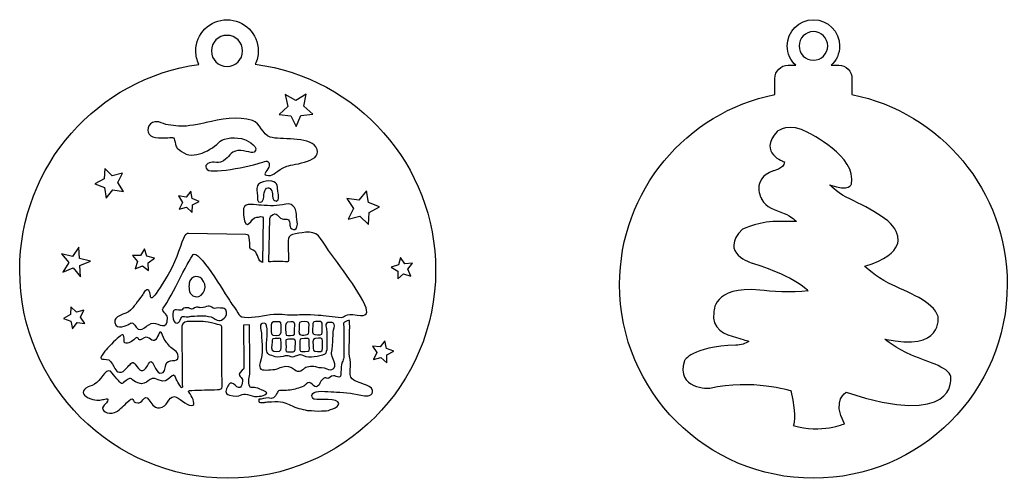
# Model space of a CAD drawing. Header units: centimetres. Extents: x -1 to 124, y -94 to 8.
# Drawn here: x 24.98 to 46.52, y -63.41 to -53.41 of the extents above; entities that cross this region are included whole.
import ezdxf

# ---------------------------------------------------------------- set-up
doc = ezdxf.new("R2010")
doc.units = ezdxf.units.CM
doc.header["$MEASUREMENT"] = 0
doc.layers.add('layer 1', color=7, linetype='Continuous')

msp = doc.modelspace()

# ---------------------------------------------------------------- linework, layer by layer
at = {"layer": 'layer 1', "color": 250}
for points, knots in [([(24.98473, -58.87204), (24.98473, -61.37671), (27.01516, -63.40713), (29.51982, -63.40713), (29.51982, -63.40713), (32.02448, -63.40713), (34.05491, -61.37671), (34.05491, -58.87204), (34.05491, -58.87204), (34.05491, -56.57112), (32.3413, -54.67064), (30.12072, -54.37665), (30.12072, -54.37665), (30.16203, -54.28886), (30.18515, -54.19084), (30.18515, -54.0874), (30.18515, -54.0874), (30.18515, -53.7117), (29.88059, -53.40713), (29.50489, -53.40713), (29.50489, -53.40713), (29.12919, -53.40713), (28.82462, -53.7117), (28.82462, -54.0874), (28.82462, -54.0874), (28.82462, -54.19239), (28.84843, -54.29178), (28.89089, -54.38057), (28.89089, -54.38057), (26.68396, -54.6868), (24.98473, -56.58082), (24.98473, -58.87204)], [0, 0, 0, 0, 0.11111111, 0.11111111, 0.11111111, 0.11111111, 0.22222222, 0.22222222, 0.22222222, 0.22222222, 0.33333333, 0.33333333, 0.33333333, 0.33333333, 0.44444444, 0.44444444, 0.44444444, 0.44444444, 0.55555556, 0.55555556, 0.55555556, 0.55555556, 0.66666667, 0.66666667, 0.66666667, 0.66666667, 0.77777778, 0.77777778, 0.77777778, 0.77777778, 1, 1, 1, 1]), ([(42.29387, -63.40713), (44.62831, -63.40713), (46.52074, -61.5147), (46.52074, -59.18026), (46.52074, -59.18026), (46.52074, -57.13383), (45.06641, -55.42719), (43.13493, -55.0372), (43.13493, -55.0372), (43.13493, -55.0372), (43.13493, -54.68733), (43.13493, -54.68733), (43.13493, -54.68733), (43.13493, -54.5293), (43.00565, -54.40001), (42.84762, -54.40001), (42.84762, -54.40001), (42.84762, -54.40001), (42.67988, -54.40001), (42.67988, -54.40001), (42.67988, -54.40001), (42.79388, -54.29553), (42.86536, -54.14543), (42.86536, -53.97862), (42.86536, -53.97862), (42.86536, -53.663), (42.6095, -53.40713), (42.29387, -53.40713), (42.29387, -53.40713), (41.97825, -53.40713), (41.72238, -53.663), (41.72238, -53.97862), (41.72238, -53.97862), (41.72238, -54.14543), (41.79386, -54.29553), (41.90786, -54.40001), (41.90786, -54.40001), (41.90786, -54.40001), (41.74012, -54.40001), (41.74012, -54.40001), (41.74012, -54.40001), (41.5821, -54.40001), (41.45281, -54.5293), (41.45281, -54.68733), (41.45281, -54.68733), (41.45281, -54.68733), (41.45281, -55.03719), (41.45281, -55.03719), (41.45281, -55.03719), (39.52133, -55.42718), (38.067, -57.13383), (38.067, -59.18026), (38.067, -59.18026), (38.067, -61.5147), (39.95943, -63.40713), (42.29387, -63.40713)], [0, 0, 0, 0, 0.06666667, 0.06666667, 0.06666667, 0.06666667, 0.13333333, 0.13333333, 0.13333333, 0.13333333, 0.2, 0.2, 0.2, 0.2, 0.26666667, 0.26666667, 0.26666667, 0.26666667, 0.33333333, 0.33333333, 0.33333333, 0.33333333, 0.4, 0.4, 0.4, 0.4, 0.46666667, 0.46666667, 0.46666667, 0.46666667, 0.53333333, 0.53333333, 0.53333333, 0.53333333, 0.6, 0.6, 0.6, 0.6, 0.66666667, 0.66666667, 0.66666667, 0.66666667, 0.73333333, 0.73333333, 0.73333333, 0.73333333, 0.8, 0.8, 0.8, 0.8, 0.86666667, 0.86666667, 0.86666667, 0.86666667, 1, 1, 1, 1]), ([(29.50489, -54.42753), (29.31703, -54.42753), (29.16476, -54.27525), (29.16476, -54.0874), (29.16476, -54.0874), (29.16476, -53.89954), (29.31703, -53.74727), (29.50489, -53.74727), (29.50489, -53.74727), (29.69274, -53.74727), (29.84502, -53.89954), (29.84502, -54.0874), (29.84502, -54.0874), (29.84502, -54.27525), (29.69274, -54.42753), (29.50489, -54.42753)], [0, 0, 0, 0, 0.2, 0.2, 0.2, 0.2, 0.4, 0.4, 0.4, 0.4, 0.6, 0.6, 0.6, 0.6, 1, 1, 1, 1]), ([(42.60657, -53.97862), (42.60657, -54.15132), (42.46658, -54.29132), (42.29387, -54.29132), (42.29387, -54.29132), (42.12117, -54.29132), (41.98116, -54.15132), (41.98116, -53.97862), (41.98116, -53.97862), (41.98116, -53.80592), (42.12117, -53.66591), (42.29387, -53.66591), (42.29387, -53.66591), (42.46658, -53.66591), (42.60657, -53.80592), (42.60657, -53.97862)], [0, 0, 0, 0, 0.2, 0.2, 0.2, 0.2, 0.4, 0.4, 0.4, 0.4, 0.6, 0.6, 0.6, 0.6, 1, 1, 1, 1]), ([(30.77281, -55.04087), (30.77281, -55.04087), (31.00318, -55.16554), (31.00318, -55.16554), (31.00318, -55.16554), (31.00318, -55.16554), (31.229, -55.03278), (31.229, -55.03278), (31.229, -55.03278), (31.229, -55.03278), (31.1816, -55.29042), (31.1816, -55.29042), (31.1816, -55.29042), (31.1816, -55.29042), (31.37766, -55.46412), (31.37766, -55.46412), (31.37766, -55.46412), (31.37766, -55.46412), (31.11799, -55.49868), (31.11799, -55.49868), (31.11799, -55.49868), (31.11799, -55.49868), (31.01335, -55.73881), (31.01335, -55.73881), (31.01335, -55.73881), (31.01335, -55.73881), (30.90026, -55.50255), (30.90026, -55.50255), (30.90026, -55.50255), (30.90026, -55.50255), (30.63952, -55.47722), (30.63952, -55.47722), (30.63952, -55.47722), (30.63952, -55.47722), (30.82928, -55.29664), (30.82928, -55.29664), (30.82928, -55.29664), (30.82928, -55.29664), (30.77281, -55.04087), (30.77281, -55.04087)], [0, 0, 0, 0, 0.09090909, 0.09090909, 0.09090909, 0.09090909, 0.18181818, 0.18181818, 0.18181818, 0.18181818, 0.27272727, 0.27272727, 0.27272727, 0.27272727, 0.36363636, 0.36363636, 0.36363636, 0.36363636, 0.45454545, 0.45454545, 0.45454545, 0.45454545, 0.54545455, 0.54545455, 0.54545455, 0.54545455, 0.63636364, 0.63636364, 0.63636364, 0.63636364, 0.72727273, 0.72727273, 0.72727273, 0.72727273, 0.81818182, 0.81818182, 0.81818182, 0.81818182, 1, 1, 1, 1]), ([(28.5092, -56.27973), (28.40045, -56.1961), (28.4019, -56.21448), (28.37142, -56.0776), (28.37142, -56.0776), (28.33893, -55.93166), (28.33742, -55.98083), (28.15254, -55.98526), (28.15254, -55.98526), (28.05844, -55.98751), (27.96113, -55.98522), (27.88668, -55.96209), (27.88668, -55.96209), (27.75794, -55.9221), (27.73183, -55.71253), (27.8806, -55.65067), (27.8806, -55.65067), (27.94859, -55.62239), (27.99988, -55.62412), (28.06571, -55.65289), (28.06571, -55.65289), (28.20229, -55.71257), (28.35099, -55.71842), (28.50783, -55.73154), (28.50783, -55.73154), (28.60523, -55.73969), (28.94611, -55.67486), (29.05157, -55.65005), (29.05157, -55.65005), (29.347, -55.58055), (29.74762, -55.50103), (30.06096, -55.60305), (30.06096, -55.60305), (30.23432, -55.6595), (30.26689, -55.90537), (30.44928, -55.96685), (30.44928, -55.96685), (30.6566, -56.03677), (31.28174, -55.93978), (31.43931, -56.17734), (31.43931, -56.17734), (31.6561, -56.50412), (30.94629, -56.55201), (30.81198, -56.60047), (30.81198, -56.60047), (30.57302, -56.68671), (30.5385, -56.81897), (30.4092, -56.80678), (30.4092, -56.80678), (30.26113, -56.7928), (30.36276, -56.73231), (30.41508, -56.62304), (30.41508, -56.62304), (30.44713, -56.54869), (30.41063, -56.46232), (30.32219, -56.5007), (30.32219, -56.5007), (30.16846, -56.56547), (29.19763, -56.78326), (29.07496, -56.67582), (29.07496, -56.67582), (28.97739, -56.59036), (29.10193, -56.51453), (29.18563, -56.51453), (29.18563, -56.51453), (29.2362, -56.51453), (29.30777, -56.53018), (29.362, -56.51045), (29.362, -56.51045), (29.56582, -56.43628), (29.51937, -56.33522), (29.68858, -56.2726), (29.68858, -56.2726), (29.82672, -56.22148), (30.04684, -56.33138), (30.09496, -56.2966), (30.09496, -56.2966), (30.23105, -56.19824), (29.97585, -56.05166), (29.88522, -56.01743), (29.88522, -56.01743), (29.72169, -55.95567), (29.43007, -55.98201), (29.35702, -56.05675), (29.35702, -56.05675), (29.17506, -56.24295), (28.77734, -56.48589), (28.5092, -56.27973)], [0, 0, 0, 0, 0.04347826, 0.04347826, 0.04347826, 0.04347826, 0.08695652, 0.08695652, 0.08695652, 0.08695652, 0.13043478, 0.13043478, 0.13043478, 0.13043478, 0.17391304, 0.17391304, 0.17391304, 0.17391304, 0.2173913, 0.2173913, 0.2173913, 0.2173913, 0.26086957, 0.26086957, 0.26086957, 0.26086957, 0.30434783, 0.30434783, 0.30434783, 0.30434783, 0.34782609, 0.34782609, 0.34782609, 0.34782609, 0.39130435, 0.39130435, 0.39130435, 0.39130435, 0.43478261, 0.43478261, 0.43478261, 0.43478261, 0.47826087, 0.47826087, 0.47826087, 0.47826087, 0.52173913, 0.52173913, 0.52173913, 0.52173913, 0.56521739, 0.56521739, 0.56521739, 0.56521739, 0.60869565, 0.60869565, 0.60869565, 0.60869565, 0.65217391, 0.65217391, 0.65217391, 0.65217391, 0.69565217, 0.69565217, 0.69565217, 0.69565217, 0.73913043, 0.73913043, 0.73913043, 0.73913043, 0.7826087, 0.7826087, 0.7826087, 0.7826087, 0.82608696, 0.82608696, 0.82608696, 0.82608696, 0.86956522, 0.86956522, 0.86956522, 0.86956522, 0.91304348, 0.91304348, 0.91304348, 0.91304348, 1, 1, 1, 1]), ([(42.96934, -62.21839), (42.96934, -62.21839), (42.47231, -62.43698), (41.8529, -62.25913), (41.8529, -62.25913), (41.8529, -62.25913), (41.94238, -62.09456), (41.79925, -61.49574), (41.79925, -61.49574), (41.79925, -61.49574), (40.94965, -61.22696), (40.03121, -61.44374), (40.03121, -61.44374), (40.03121, -61.44374), (39.28599, -61.47509), (39.47921, -60.84591), (39.47921, -60.84591), (39.47921, -60.84591), (39.63051, -60.53708), (40.59793, -60.50511), (40.59793, -60.50511), (40.7247, -60.50092), (40.80317, -60.4688), (40.88559, -60.42169), (40.88559, -60.42169), (40.88559, -60.42169), (40.74677, -60.37221), (40.61709, -60.33826), (40.61709, -60.33826), (40.37035, -60.27367), (40.05977, -60.15719), (40.12098, -59.78635), (40.12098, -59.78635), (40.12098, -59.78635), (40.09891, -59.20196), (41.12399, -59.30564), (41.12399, -59.30564), (41.35087, -59.32858), (41.825, -59.36822), (42.17559, -59.32233), (42.17559, -59.32233), (42.17559, -59.32233), (41.96379, -59.03115), (40.96632, -58.71617), (40.96632, -58.71617), (40.96632, -58.71617), (40.21019, -58.5012), (40.74937, -57.97564), (40.74937, -57.97564), (40.74668, -57.9745), (41.17068, -57.78389), (41.55042, -57.80806), (41.55042, -57.80806), (41.65669, -57.81482), (41.78506, -57.80572), (41.92662, -57.81005), (41.92662, -57.81005), (41.92662, -57.81005), (41.81776, -57.69682), (41.65812, -57.63202), (41.65812, -57.63202), (41.45641, -57.55014), (41.25405, -57.50083), (41.16761, -57.32748), (41.16761, -57.32748), (41.16761, -57.32748), (40.91268, -56.87508), (41.41872, -56.70464), (41.41872, -56.70464), (41.41872, -56.70464), (41.64758, -56.66315), (41.66059, -56.50802), (41.66059, -56.50802), (41.66059, -56.50802), (41.06908, -56.32323), (41.50636, -55.84083), (41.50636, -55.84083), (41.50636, -55.84083), (41.76334, -55.63454), (42.18453, -55.8736), (42.18453, -55.8736), (42.18453, -55.8736), (43.25574, -56.38963), (43.12117, -56.99234), (43.12117, -56.99234), (43.12117, -56.99234), (43.0945, -57.17094), (42.64392, -57.00444), (42.64392, -57.00444), (42.64392, -57.00444), (42.78875, -57.16224), (43.00792, -57.2742), (43.00792, -57.2742), (43.42199, -57.48574), (44.05111, -57.75972), (44.11648, -58.08463), (44.11648, -58.08463), (44.11648, -58.08463), (44.34562, -58.50491), (43.41314, -58.78446), (43.41314, -58.78446), (43.41314, -58.78446), (43.6634, -59.01979), (43.92824, -59.14921), (43.92824, -59.14921), (44.35884, -59.35963), (44.90118, -59.54482), (45.01404, -59.88018), (45.01404, -59.88018), (45.01404, -59.88018), (45.12945, -60.6579), (43.84867, -60.37193), (43.84867, -60.37193), (43.84867, -60.37193), (44.09339, -60.5785), (44.43381, -60.72176), (44.43381, -60.72176), (44.821, -60.88471), (45.30907, -60.99944), (45.29176, -61.23409), (45.29176, -61.23409), (45.29176, -61.23409), (45.40368, -62.32687), (43.01124, -61.52903), (43.01124, -61.52903), (43.01124, -61.52903), (42.69077, -61.69481), (42.96934, -62.21839)], [0, 0, 0, 0, 0.03030303, 0.03030303, 0.03030303, 0.03030303, 0.06060606, 0.06060606, 0.06060606, 0.06060606, 0.09090909, 0.09090909, 0.09090909, 0.09090909, 0.12121212, 0.12121212, 0.12121212, 0.12121212, 0.15151515, 0.15151515, 0.15151515, 0.15151515, 0.18181818, 0.18181818, 0.18181818, 0.18181818, 0.21212121, 0.21212121, 0.21212121, 0.21212121, 0.24242424, 0.24242424, 0.24242424, 0.24242424, 0.27272727, 0.27272727, 0.27272727, 0.27272727, 0.3030303, 0.3030303, 0.3030303, 0.3030303, 0.33333333, 0.33333333, 0.33333333, 0.33333333, 0.36363636, 0.36363636, 0.36363636, 0.36363636, 0.39393939, 0.39393939, 0.39393939, 0.39393939, 0.42424242, 0.42424242, 0.42424242, 0.42424242, 0.45454545, 0.45454545, 0.45454545, 0.45454545, 0.48484848, 0.48484848, 0.48484848, 0.48484848, 0.51515152, 0.51515152, 0.51515152, 0.51515152, 0.54545455, 0.54545455, 0.54545455, 0.54545455, 0.57575758, 0.57575758, 0.57575758, 0.57575758, 0.60606061, 0.60606061, 0.60606061, 0.60606061, 0.63636364, 0.63636364, 0.63636364, 0.63636364, 0.66666667, 0.66666667, 0.66666667, 0.66666667, 0.6969697, 0.6969697, 0.6969697, 0.6969697, 0.72727273, 0.72727273, 0.72727273, 0.72727273, 0.75757576, 0.75757576, 0.75757576, 0.75757576, 0.78787879, 0.78787879, 0.78787879, 0.78787879, 0.81818182, 0.81818182, 0.81818182, 0.81818182, 0.84848485, 0.84848485, 0.84848485, 0.84848485, 0.87878788, 0.87878788, 0.87878788, 0.87878788, 0.90909091, 0.90909091, 0.90909091, 0.90909091, 0.93939394, 0.93939394, 0.93939394, 0.93939394, 1, 1, 1, 1]), ([(26.83731, -56.64867), (26.83731, -56.64867), (27.00134, -56.80984), (27.00134, -56.80984), (27.00134, -56.80984), (27.00134, -56.80984), (27.22411, -56.75273), (27.22411, -56.75273), (27.22411, -56.75273), (27.22411, -56.75273), (27.12151, -56.95855), (27.12151, -56.95855), (27.12151, -56.95855), (27.12151, -56.95855), (27.24467, -57.15275), (27.24467, -57.15275), (27.24467, -57.15275), (27.24467, -57.15275), (27.01723, -57.11878), (27.01723, -57.11878), (27.01723, -57.11878), (27.01723, -57.11878), (26.87058, -57.29592), (26.87058, -57.29592), (26.87058, -57.29592), (26.87058, -57.29592), (26.83261, -57.06912), (26.83261, -57.06912), (26.83261, -57.06912), (26.83261, -57.06912), (26.61882, -56.98439), (26.61882, -56.98439), (26.61882, -56.98439), (26.61882, -56.98439), (26.82279, -56.87818), (26.82279, -56.87818), (26.82279, -56.87818), (26.82279, -56.87818), (26.83731, -56.64867), (26.83731, -56.64867)], [0, 0, 0, 0, 0.09090909, 0.09090909, 0.09090909, 0.09090909, 0.18181818, 0.18181818, 0.18181818, 0.18181818, 0.27272727, 0.27272727, 0.27272727, 0.27272727, 0.36363636, 0.36363636, 0.36363636, 0.36363636, 0.45454545, 0.45454545, 0.45454545, 0.45454545, 0.54545455, 0.54545455, 0.54545455, 0.54545455, 0.63636364, 0.63636364, 0.63636364, 0.63636364, 0.72727273, 0.72727273, 0.72727273, 0.72727273, 0.81818182, 0.81818182, 0.81818182, 0.81818182, 1, 1, 1, 1]), ([(30.16921, -57.23047), (30.16489, -57.14804), (30.1209, -57.07903), (30.19515, -56.99613), (30.19515, -56.99613), (30.23842, -56.94782), (30.34472, -56.91953), (30.41506, -56.91953), (30.41506, -56.91953), (30.61382, -56.91953), (30.5972, -57.03284), (30.61126, -57.12852), (30.61126, -57.12852), (30.61833, -57.17666), (30.66291, -57.36068), (30.57417, -57.36068), (30.57417, -57.36068), (30.48947, -57.36068), (30.49515, -57.2519), (30.49509, -57.20111), (30.49509, -57.20111), (30.49498, -57.11231), (30.40657, -57.01543), (30.34226, -57.10708), (30.34226, -57.10708), (30.2885, -57.18369), (30.32869, -57.367), (30.24299, -57.38656), (30.24299, -57.38656), (30.14933, -57.40792), (30.1723, -57.28841), (30.16921, -57.23047)], [0, 0, 0, 0, 0.11111111, 0.11111111, 0.11111111, 0.11111111, 0.22222222, 0.22222222, 0.22222222, 0.22222222, 0.33333333, 0.33333333, 0.33333333, 0.33333333, 0.44444444, 0.44444444, 0.44444444, 0.44444444, 0.55555556, 0.55555556, 0.55555556, 0.55555556, 0.66666667, 0.66666667, 0.66666667, 0.66666667, 0.77777778, 0.77777778, 0.77777778, 0.77777778, 1, 1, 1, 1]), ([(28.71829, -57.14487), (28.71829, -57.14487), (28.74612, -57.30914), (28.74612, -57.30914), (28.74612, -57.30914), (28.74612, -57.30914), (28.90114, -57.37024), (28.90114, -57.37024), (28.90114, -57.37024), (28.90114, -57.37024), (28.75349, -57.44747), (28.75349, -57.44747), (28.75349, -57.44747), (28.75349, -57.44747), (28.74331, -57.61377), (28.74331, -57.61377), (28.74331, -57.61377), (28.74331, -57.61377), (28.62423, -57.49723), (28.62423, -57.49723), (28.62423, -57.49723), (28.62423, -57.49723), (28.46291, -57.53892), (28.46291, -57.53892), (28.46291, -57.53892), (28.46291, -57.53892), (28.53695, -57.38967), (28.53695, -57.38967), (28.53695, -57.38967), (28.53695, -57.38967), (28.44745, -57.24912), (28.44745, -57.24912), (28.44745, -57.24912), (28.44745, -57.24912), (28.61229, -57.27341), (28.61229, -57.27341), (28.61229, -57.27341), (28.61229, -57.27341), (28.71829, -57.14487), (28.71829, -57.14487)], [0, 0, 0, 0, 0.09090909, 0.09090909, 0.09090909, 0.09090909, 0.18181818, 0.18181818, 0.18181818, 0.18181818, 0.27272727, 0.27272727, 0.27272727, 0.27272727, 0.36363636, 0.36363636, 0.36363636, 0.36363636, 0.45454545, 0.45454545, 0.45454545, 0.45454545, 0.54545455, 0.54545455, 0.54545455, 0.54545455, 0.63636364, 0.63636364, 0.63636364, 0.63636364, 0.72727273, 0.72727273, 0.72727273, 0.72727273, 0.81818182, 0.81818182, 0.81818182, 0.81818182, 1, 1, 1, 1]), ([(32.544, -57.13625), (32.544, -57.13625), (32.5896, -57.39419), (32.5896, -57.39419), (32.5896, -57.39419), (32.5896, -57.39419), (32.83398, -57.4885), (32.83398, -57.4885), (32.83398, -57.4885), (32.83398, -57.4885), (32.60273, -57.61157), (32.60273, -57.61157), (32.60273, -57.61157), (32.60273, -57.61157), (32.58859, -57.87313), (32.58859, -57.87313), (32.58859, -57.87313), (32.58859, -57.87313), (32.40007, -57.69124), (32.40007, -57.69124), (32.40007, -57.69124), (32.40007, -57.69124), (32.14694, -57.7586), (32.14694, -57.7586), (32.14694, -57.7586), (32.14694, -57.7586), (32.26166, -57.52313), (32.26166, -57.52313), (32.26166, -57.52313), (32.26166, -57.52313), (32.11938, -57.30316), (32.11938, -57.30316), (32.11938, -57.30316), (32.11938, -57.30316), (32.3788, -57.3395), (32.3788, -57.3395), (32.3788, -57.3395), (32.3788, -57.3395), (32.544, -57.13625), (32.544, -57.13625)], [0, 0, 0, 0, 0.09090909, 0.09090909, 0.09090909, 0.09090909, 0.18181818, 0.18181818, 0.18181818, 0.18181818, 0.27272727, 0.27272727, 0.27272727, 0.27272727, 0.36363636, 0.36363636, 0.36363636, 0.36363636, 0.45454545, 0.45454545, 0.45454545, 0.45454545, 0.54545455, 0.54545455, 0.54545455, 0.54545455, 0.63636364, 0.63636364, 0.63636364, 0.63636364, 0.72727273, 0.72727273, 0.72727273, 0.72727273, 0.81818182, 0.81818182, 0.81818182, 0.81818182, 1, 1, 1, 1]), ([(29.86696, -57.52131), (29.88827, -57.38475), (30.14031, -57.44913), (30.24896, -57.45446), (30.24896, -57.45446), (30.4378, -57.46374), (30.59299, -57.47422), (30.78894, -57.43081), (30.78894, -57.43081), (30.97071, -57.39059), (31.02454, -57.56873), (31.02243, -57.70794), (31.02243, -57.70794), (31.0213, -57.78299), (31.05904, -57.84335), (31.02886, -57.92385), (31.02886, -57.92385), (31.00937, -57.97583), (30.96794, -58.00499), (30.91606, -57.96623), (30.91606, -57.96623), (30.83794, -57.90766), (30.90284, -57.82618), (30.84809, -57.77379), (30.84809, -57.77379), (30.79602, -57.72395), (30.74486, -57.81064), (30.63383, -57.69878), (30.63383, -57.69878), (30.60948, -57.67425), (30.59076, -57.64273), (30.54524, -57.64273), (30.54524, -57.64273), (30.50811, -57.64273), (30.43971, -57.69979), (30.43874, -57.73874), (30.43874, -57.73874), (30.43874, -57.73874), (30.41506, -58.68414), (30.41506, -58.68414), (30.41506, -58.68414), (30.44545, -58.69122), (30.62476, -58.66073), (30.77776, -58.68632), (30.77776, -58.68632), (30.86811, -58.70143), (30.84175, -58.67367), (30.84175, -58.43825), (30.84175, -58.43825), (30.84175, -58.18862), (30.80067, -58.11221), (30.99557, -58.0786), (30.99557, -58.0786), (31.18817, -58.0388), (31.43435, -57.99219), (31.54587, -58.17528), (31.54587, -58.17528), (31.82414, -58.6322), (32.27559, -59.1308), (32.51101, -59.62563), (32.51101, -59.62563), (32.5963, -59.80487), (32.55284, -59.88787), (32.34512, -59.84938), (32.34512, -59.84938), (32.06206, -59.79692), (32.08123, -59.89912), (31.99164, -59.89912), (31.99164, -59.89912), (31.99164, -59.89912), (31.59849, -59.85835), (31.59849, -59.85835), (31.59849, -59.85835), (31.53084, -59.84115), (31.1282, -59.83013), (31.03858, -59.84238), (31.03858, -59.84238), (30.92519, -59.8579), (30.73332, -59.82725), (30.59569, -59.82662), (30.59569, -59.82662), (30.42035, -59.82586), (30.14478, -59.89912), (29.96669, -59.89912), (29.96669, -59.89912), (29.70973, -59.89912), (29.79551, -59.83114), (29.61339, -59.60876), (29.61339, -59.60876), (29.5104, -59.483), (28.96919, -58.50986), (28.78787, -58.5178), (28.78787, -58.5178), (28.71134, -58.52115), (28.29899, -59.46262), (28.10948, -59.69864), (28.10948, -59.69864), (28.05626, -59.76492), (28.2093, -59.8333), (28.2093, -59.89912), (28.2093, -59.89912), (28.2093, -60.20909), (28.01492, -60.02206), (27.89833, -60.02206), (27.89833, -60.02206), (27.76296, -60.02206), (27.6364, -60.27438), (27.52178, -60.10932), (27.52178, -60.10932), (27.43279, -59.98116), (27.42261, -60.02069), (27.36548, -60.04608), (27.36548, -60.04608), (27.31616, -60.068), (27.10444, -60.18868), (27.05674, -60.01308), (27.05674, -60.01308), (27.01559, -59.8616), (27.29436, -59.84219), (27.40114, -59.74183), (27.40114, -59.74183), (27.45015, -59.69577), (27.56806, -59.53532), (27.6516, -59.41997), (27.6516, -59.41997), (27.68817, -59.36946), (27.7738, -59.20365), (27.81956, -59.35566), (27.81956, -59.35566), (27.84664, -59.44568), (27.81937, -59.53995), (27.92818, -59.41661), (27.92818, -59.41661), (27.99569, -59.34013), (28.19338, -59.01235), (28.25071, -58.91357), (28.25071, -58.91357), (28.42157, -58.62011), (28.49978, -58.26061), (28.58755, -58.11499), (28.58755, -58.11499), (28.60301, -58.08935), (28.63238, -58.06883), (28.66492, -58.06942), (28.66492, -58.06942), (28.66492, -58.06942), (29.91288, -58.09256), (29.91288, -58.09256), (29.91288, -58.09256), (29.981, -58.09381), (29.98862, -58.08772), (29.99897, -58.27061), (29.99897, -58.27061), (30.01081, -58.47981), (29.99873, -58.36683), (30.11075, -58.45328), (30.11075, -58.45328), (30.16961, -58.4987), (30.18953, -58.69126), (30.27766, -58.6986), (30.27766, -58.6986), (30.27766, -58.6986), (30.29212, -57.72952), (30.29212, -57.72952), (30.29212, -57.72952), (30.29298, -57.67175), (30.19002, -57.71533), (30.15468, -57.71502), (30.15468, -57.71502), (30.02465, -57.71384), (29.92465, -58.0948), (29.86311, -57.66656), (29.86311, -57.66656), (29.85954, -57.64174), (29.86103, -57.55927), (29.86696, -57.52131)], [0, 0, 0, 0, 0.02222222, 0.02222222, 0.02222222, 0.02222222, 0.04444444, 0.04444444, 0.04444444, 0.04444444, 0.06666667, 0.06666667, 0.06666667, 0.06666667, 0.08888889, 0.08888889, 0.08888889, 0.08888889, 0.11111111, 0.11111111, 0.11111111, 0.11111111, 0.13333333, 0.13333333, 0.13333333, 0.13333333, 0.15555556, 0.15555556, 0.15555556, 0.15555556, 0.17777778, 0.17777778, 0.17777778, 0.17777778, 0.2, 0.2, 0.2, 0.2, 0.22222222, 0.22222222, 0.22222222, 0.22222222, 0.24444444, 0.24444444, 0.24444444, 0.24444444, 0.26666667, 0.26666667, 0.26666667, 0.26666667, 0.28888889, 0.28888889, 0.28888889, 0.28888889, 0.31111111, 0.31111111, 0.31111111, 0.31111111, 0.33333333, 0.33333333, 0.33333333, 0.33333333, 0.35555556, 0.35555556, 0.35555556, 0.35555556, 0.37777778, 0.37777778, 0.37777778, 0.37777778, 0.4, 0.4, 0.4, 0.4, 0.42222222, 0.42222222, 0.42222222, 0.42222222, 0.44444444, 0.44444444, 0.44444444, 0.44444444, 0.46666667, 0.46666667, 0.46666667, 0.46666667, 0.48888889, 0.48888889, 0.48888889, 0.48888889, 0.51111111, 0.51111111, 0.51111111, 0.51111111, 0.53333333, 0.53333333, 0.53333333, 0.53333333, 0.55555556, 0.55555556, 0.55555556, 0.55555556, 0.57777778, 0.57777778, 0.57777778, 0.57777778, 0.6, 0.6, 0.6, 0.6, 0.62222222, 0.62222222, 0.62222222, 0.62222222, 0.64444444, 0.64444444, 0.64444444, 0.64444444, 0.66666667, 0.66666667, 0.66666667, 0.66666667, 0.68888889, 0.68888889, 0.68888889, 0.68888889, 0.71111111, 0.71111111, 0.71111111, 0.71111111, 0.73333333, 0.73333333, 0.73333333, 0.73333333, 0.75555556, 0.75555556, 0.75555556, 0.75555556, 0.77777778, 0.77777778, 0.77777778, 0.77777778, 0.8, 0.8, 0.8, 0.8, 0.82222222, 0.82222222, 0.82222222, 0.82222222, 0.84444444, 0.84444444, 0.84444444, 0.84444444, 0.86666667, 0.86666667, 0.86666667, 0.86666667, 0.88888889, 0.88888889, 0.88888889, 0.88888889, 0.91111111, 0.91111111, 0.91111111, 0.91111111, 0.93333333, 0.93333333, 0.93333333, 0.93333333, 0.95555556, 0.95555556, 0.95555556, 0.95555556, 1, 1, 1, 1]), ([(26.27135, -58.36397), (26.27135, -58.36397), (26.28526, -58.61148), (26.28526, -58.61148), (26.28526, -58.61148), (26.28526, -58.61148), (26.52519, -58.67381), (26.52519, -58.67381), (26.52519, -58.67381), (26.52519, -58.67381), (26.29409, -58.76352), (26.29409, -58.76352), (26.29409, -58.76352), (26.29409, -58.76352), (26.30895, -59.01097), (26.30895, -59.01097), (26.30895, -59.01097), (26.30895, -59.01097), (26.15222, -58.81891), (26.15222, -58.81891), (26.15222, -58.81891), (26.15222, -58.81891), (25.92147, -58.90951), (25.92147, -58.90951), (25.92147, -58.90951), (25.92147, -58.90951), (26.0557, -58.7011), (26.0557, -58.7011), (26.0557, -58.7011), (26.0557, -58.7011), (25.89822, -58.50964), (25.89822, -58.50964), (25.89822, -58.50964), (25.89822, -58.50964), (26.13792, -58.57289), (26.13792, -58.57289), (26.13792, -58.57289), (26.13792, -58.57289), (26.27135, -58.36397), (26.27135, -58.36397)], [0, 0, 0, 0, 0.09090909, 0.09090909, 0.09090909, 0.09090909, 0.18181818, 0.18181818, 0.18181818, 0.18181818, 0.27272727, 0.27272727, 0.27272727, 0.27272727, 0.36363636, 0.36363636, 0.36363636, 0.36363636, 0.45454545, 0.45454545, 0.45454545, 0.45454545, 0.54545455, 0.54545455, 0.54545455, 0.54545455, 0.63636364, 0.63636364, 0.63636364, 0.63636364, 0.72727273, 0.72727273, 0.72727273, 0.72727273, 0.81818182, 0.81818182, 0.81818182, 0.81818182, 1, 1, 1, 1]), ([(27.7035, -58.40513), (27.7035, -58.40513), (27.75516, -58.56689), (27.75516, -58.56689), (27.75516, -58.56689), (27.75516, -58.56689), (27.92035, -58.60628), (27.92035, -58.60628), (27.92035, -58.60628), (27.92035, -58.60628), (27.78246, -58.70541), (27.78246, -58.70541), (27.78246, -58.70541), (27.78246, -58.70541), (27.79606, -58.87467), (27.79606, -58.87467), (27.79606, -58.87467), (27.79606, -58.87467), (27.65918, -58.77417), (27.65918, -58.77417), (27.65918, -58.77417), (27.65918, -58.77417), (27.5024, -58.8394), (27.5024, -58.8394), (27.5024, -58.8394), (27.5024, -58.8394), (27.55568, -58.67817), (27.55568, -58.67817), (27.55568, -58.67817), (27.55568, -58.67817), (27.44519, -58.54921), (27.44519, -58.54921), (27.44519, -58.54921), (27.44519, -58.54921), (27.615, -58.55006), (27.615, -58.55006), (27.615, -58.55006), (27.615, -58.55006), (27.7035, -58.40513), (27.7035, -58.40513)], [0, 0, 0, 0, 0.09090909, 0.09090909, 0.09090909, 0.09090909, 0.18181818, 0.18181818, 0.18181818, 0.18181818, 0.27272727, 0.27272727, 0.27272727, 0.27272727, 0.36363636, 0.36363636, 0.36363636, 0.36363636, 0.45454545, 0.45454545, 0.45454545, 0.45454545, 0.54545455, 0.54545455, 0.54545455, 0.54545455, 0.63636364, 0.63636364, 0.63636364, 0.63636364, 0.72727273, 0.72727273, 0.72727273, 0.72727273, 0.81818182, 0.81818182, 0.81818182, 0.81818182, 1, 1, 1, 1]), ([(33.28542, -58.5932), (33.28542, -58.5932), (33.3819, -58.7281), (33.3819, -58.7281), (33.3819, -58.7281), (33.3819, -58.7281), (33.54725, -58.71524), (33.54725, -58.71524), (33.54725, -58.71524), (33.54725, -58.71524), (33.44875, -58.84869), (33.44875, -58.84869), (33.44875, -58.84869), (33.44875, -58.84869), (33.5121, -59.00197), (33.5121, -59.00197), (33.5121, -59.00197), (33.5121, -59.00197), (33.35474, -58.94954), (33.35474, -58.94954), (33.35474, -58.94954), (33.35474, -58.94954), (33.22853, -59.05714), (33.22853, -59.05714), (33.22853, -59.05714), (33.22853, -59.05714), (33.22977, -58.8913), (33.22977, -58.8913), (33.22977, -58.8913), (33.22977, -58.8913), (33.08843, -58.80449), (33.08843, -58.80449), (33.08843, -58.80449), (33.08843, -58.80449), (33.24654, -58.75442), (33.24654, -58.75442), (33.24654, -58.75442), (33.24654, -58.75442), (33.28542, -58.5932), (33.28542, -58.5932)], [0, 0, 0, 0, 0.09090909, 0.09090909, 0.09090909, 0.09090909, 0.18181818, 0.18181818, 0.18181818, 0.18181818, 0.27272727, 0.27272727, 0.27272727, 0.27272727, 0.36363636, 0.36363636, 0.36363636, 0.36363636, 0.45454545, 0.45454545, 0.45454545, 0.45454545, 0.54545455, 0.54545455, 0.54545455, 0.54545455, 0.63636364, 0.63636364, 0.63636364, 0.63636364, 0.72727273, 0.72727273, 0.72727273, 0.72727273, 0.81818182, 0.81818182, 0.81818182, 0.81818182, 1, 1, 1, 1]), ([(28.67914, -59.15398), (28.68232, -59.0789), (28.7683, -59.00958), (28.81679, -59.00958), (28.81679, -59.00958), (28.91847, -59.00958), (28.9325, -59.01835), (28.99544, -59.11298), (28.99544, -59.11298), (29.09674, -59.26532), (28.94402, -59.5305), (28.76297, -59.425), (28.76297, -59.425), (28.65676, -59.36308), (28.67524, -59.24613), (28.67914, -59.15398)], [0, 0, 0, 0, 0.2, 0.2, 0.2, 0.2, 0.4, 0.4, 0.4, 0.4, 0.6, 0.6, 0.6, 0.6, 1, 1, 1, 1]), ([(29.3659, -59.69638), (29.39531, -59.70282), (29.41122, -59.69161), (29.44458, -59.70515), (29.44458, -59.70515), (29.49819, -59.7269), (29.52208, -59.82739), (29.4693, -59.88627), (29.4693, -59.88627), (29.39313, -59.97651), (29.33805, -60.00019), (29.20209, -59.91158), (29.20209, -59.91158), (29.09625, -59.8426), (28.86807, -59.87018), (28.74447, -59.87018), (28.74447, -59.87018), (28.70499, -59.87018), (28.7044, -59.88465), (28.66492, -59.88465), (28.66492, -59.88465), (28.50518, -59.88465), (28.52878, -59.84854), (28.48601, -59.95891), (28.48601, -59.95891), (28.44612, -60.06191), (28.32502, -60.04787), (28.32502, -59.87018), (28.32502, -59.87018), (28.32502, -59.69856), (28.333, -59.73711), (28.50582, -59.74001), (28.50582, -59.74001), (28.5379, -59.74001), (28.54099, -59.68939), (28.5926, -59.68939), (28.5926, -59.68939), (28.66285, -59.68939), (28.66422, -59.68657), (28.68048, -59.6994), (28.68048, -59.6994), (28.75484, -59.758), (28.77399, -59.67511), (28.83849, -59.67492), (28.83849, -59.67492), (28.91279, -59.67471), (28.88068, -59.68324), (28.92287, -59.68732), (28.92287, -59.68732), (29.0192, -59.69657), (29.0351, -59.6502), (29.09329, -59.65109), (29.09329, -59.65109), (29.12117, -59.65151), (29.15642, -59.66353), (29.20504, -59.69949), (29.20504, -59.69949), (29.23293, -59.72011), (29.30151, -59.68228), (29.3659, -59.69638)], [0, 0, 0, 0, 0.0625, 0.0625, 0.0625, 0.0625, 0.125, 0.125, 0.125, 0.125, 0.1875, 0.1875, 0.1875, 0.1875, 0.25, 0.25, 0.25, 0.25, 0.3125, 0.3125, 0.3125, 0.3125, 0.375, 0.375, 0.375, 0.375, 0.4375, 0.4375, 0.4375, 0.4375, 0.5, 0.5, 0.5, 0.5, 0.5625, 0.5625, 0.5625, 0.5625, 0.625, 0.625, 0.625, 0.625, 0.6875, 0.6875, 0.6875, 0.6875, 0.75, 0.75, 0.75, 0.75, 0.8125, 0.8125, 0.8125, 0.8125, 0.875, 0.875, 0.875, 0.875, 1, 1, 1, 1]), ([(26.09726, -59.66914), (26.09726, -59.66914), (26.22141, -59.78499), (26.22141, -59.78499), (26.22141, -59.78499), (26.22141, -59.78499), (26.38477, -59.73858), (26.38477, -59.73858), (26.38477, -59.73858), (26.38477, -59.73858), (26.31295, -59.89247), (26.31295, -59.89247), (26.31295, -59.89247), (26.31295, -59.89247), (26.40757, -60.03347), (26.40757, -60.03347), (26.40757, -60.03347), (26.40757, -60.03347), (26.23903, -60.01273), (26.23903, -60.01273), (26.23903, -60.01273), (26.23903, -60.01273), (26.13416, -60.14628), (26.13416, -60.14628), (26.13416, -60.14628), (26.13416, -60.14628), (26.10181, -59.97959), (26.10181, -59.97959), (26.10181, -59.97959), (26.10181, -59.97959), (25.94238, -59.92112), (25.94238, -59.92112), (25.94238, -59.92112), (25.94238, -59.92112), (26.09092, -59.83883), (26.09092, -59.83883), (26.09092, -59.83883), (26.09092, -59.83883), (26.09726, -59.66914), (26.09726, -59.66914)], [0, 0, 0, 0, 0.09090909, 0.09090909, 0.09090909, 0.09090909, 0.18181818, 0.18181818, 0.18181818, 0.18181818, 0.27272727, 0.27272727, 0.27272727, 0.27272727, 0.36363636, 0.36363636, 0.36363636, 0.36363636, 0.45454545, 0.45454545, 0.45454545, 0.45454545, 0.54545455, 0.54545455, 0.54545455, 0.54545455, 0.63636364, 0.63636364, 0.63636364, 0.63636364, 0.72727273, 0.72727273, 0.72727273, 0.72727273, 0.81818182, 0.81818182, 0.81818182, 0.81818182, 1, 1, 1, 1]), ([(28.52771, -61.35999), (28.51453, -61.23469), (28.54129, -60.79942), (28.52342, -60.67701), (28.52342, -60.67701), (28.5147, -60.61725), (28.51627, -60.10842), (28.51871, -60.09331), (28.51871, -60.09331), (28.534, -59.99849), (28.61679, -59.9859), (28.69384, -59.9859), (28.69384, -59.9859), (28.97639, -59.9859), (28.99577, -59.9737), (29.25316, -60.04131), (29.25316, -60.04131), (29.3954, -60.07993), (29.39535, -60.04508), (29.39535, -60.1817), (29.39535, -60.1817), (29.39535, -60.50696), (29.39535, -60.83222), (29.39535, -61.15748), (29.39535, -61.15748), (29.39535, -61.42536), (29.43677, -61.46766), (29.29946, -61.47421), (29.29946, -61.47421), (29.10961, -61.48322), (28.92147, -61.48151), (28.73468, -61.48987), (28.73468, -61.48987), (28.63919, -61.49415), (28.65897, -61.49885), (28.70041, -61.56939), (28.70041, -61.56939), (28.7554, -61.66293), (28.84302, -61.82282), (28.72278, -61.82282), (28.72278, -61.82282), (28.61558, -61.82282), (28.44428, -61.62756), (28.36117, -61.62756), (28.36117, -61.62756), (28.20718, -61.62756), (28.21077, -61.85829), (28.03564, -61.86976), (28.03564, -61.86976), (27.8903, -61.87929), (27.85841, -61.76592), (27.80302, -61.69435), (27.80302, -61.69435), (27.74324, -61.61708), (27.72352, -61.64206), (27.67026, -61.69969), (27.67026, -61.69969), (27.63895, -61.73354), (27.60822, -61.76497), (27.55843, -61.76497), (27.55843, -61.76497), (27.40388, -61.76497), (27.50593, -61.56676), (27.31115, -61.76515), (27.31115, -61.76515), (27.23458, -61.84315), (27.13648, -61.94544), (27.05249, -61.97501), (27.05249, -61.97501), (26.91231, -62.02437), (26.73351, -61.93492), (26.80827, -61.83203), (26.80827, -61.83203), (26.82992, -61.80223), (26.85383, -61.78817), (26.87458, -61.76093), (26.87458, -61.76093), (26.96415, -61.64334), (26.85187, -61.67889), (26.78849, -61.693), (26.78849, -61.693), (26.72172, -61.70786), (26.62577, -61.71472), (26.47874, -61.65137), (26.47874, -61.65137), (26.33168, -61.58801), (26.33259, -61.47817), (26.47435, -61.41679), (26.47435, -61.41679), (26.52745, -61.39378), (26.59209, -61.37922), (26.66413, -61.31907), (26.66413, -61.31907), (26.78128, -61.22127), (26.89348, -60.95135), (27.00077, -61.11487), (27.00077, -61.11487), (27.02617, -61.15358), (27.1017, -61.2315), (27.13687, -61.27529), (27.13687, -61.27529), (27.21803, -61.37637), (27.21258, -61.34393), (27.30383, -61.27515), (27.30383, -61.27515), (27.43763, -61.1743), (27.40328, -61.27115), (27.56166, -61.32782), (27.56166, -61.32782), (27.80053, -61.4133), (27.77404, -61.14139), (28.00433, -61.26121), (28.00433, -61.26121), (28.27287, -61.40092), (28.30474, -60.97475), (28.40632, -61.2642), (28.40632, -61.2642), (28.41323, -61.28389), (28.44351, -61.33876), (28.47352, -61.38201), (28.47352, -61.38201), (28.53534, -61.47107), (28.53637, -61.44243), (28.52771, -61.35999)], [0, 0, 0, 0, 0.03125, 0.03125, 0.03125, 0.03125, 0.0625, 0.0625, 0.0625, 0.0625, 0.09375, 0.09375, 0.09375, 0.09375, 0.125, 0.125, 0.125, 0.125, 0.15625, 0.15625, 0.15625, 0.15625, 0.1875, 0.1875, 0.1875, 0.1875, 0.21875, 0.21875, 0.21875, 0.21875, 0.25, 0.25, 0.25, 0.25, 0.28125, 0.28125, 0.28125, 0.28125, 0.3125, 0.3125, 0.3125, 0.3125, 0.34375, 0.34375, 0.34375, 0.34375, 0.375, 0.375, 0.375, 0.375, 0.40625, 0.40625, 0.40625, 0.40625, 0.4375, 0.4375, 0.4375, 0.4375, 0.46875, 0.46875, 0.46875, 0.46875, 0.5, 0.5, 0.5, 0.5, 0.53125, 0.53125, 0.53125, 0.53125, 0.5625, 0.5625, 0.5625, 0.5625, 0.59375, 0.59375, 0.59375, 0.59375, 0.625, 0.625, 0.625, 0.625, 0.65625, 0.65625, 0.65625, 0.65625, 0.6875, 0.6875, 0.6875, 0.6875, 0.71875, 0.71875, 0.71875, 0.71875, 0.75, 0.75, 0.75, 0.75, 0.78125, 0.78125, 0.78125, 0.78125, 0.8125, 0.8125, 0.8125, 0.8125, 0.84375, 0.84375, 0.84375, 0.84375, 0.875, 0.875, 0.875, 0.875, 0.90625, 0.90625, 0.90625, 0.90625, 0.9375, 0.9375, 0.9375, 0.9375, 1, 1, 1, 1]), ([(29.86543, -60.06545), (29.86543, -60.06545), (29.99561, -60.05822), (29.99561, -60.05822), (29.99561, -60.05822), (29.99561, -60.05822), (30.00286, -60.87545), (30.00286, -60.87545), (30.00286, -60.87545), (30.00286, -60.87545), (30.00083, -61.11603), (30.00083, -61.11603), (30.00083, -61.11603), (30.00397, -61.1676), (29.95058, -61.32221), (30.00146, -61.40755), (30.00146, -61.40755), (30.02871, -61.45327), (30.09021, -61.40265), (30.22409, -61.46418), (30.22409, -61.46418), (30.25445, -61.47813), (30.36192, -61.52748), (30.37167, -61.54077), (30.37167, -61.54077), (30.35108, -61.61793), (30.15723, -61.63127), (30.10341, -61.62101), (30.10341, -61.62101), (30.10341, -61.62101), (29.95459, -61.58181), (29.95459, -61.58181), (29.95459, -61.58181), (29.81971, -61.53253), (29.81251, -61.66477), (29.55767, -61.59542), (29.55767, -61.59542), (29.43907, -61.56316), (29.48599, -61.47071), (29.52314, -61.40099), (29.52314, -61.40099), (29.55238, -61.34612), (29.57146, -61.28517), (29.67913, -61.37995), (29.67913, -61.37995), (29.80571, -61.49139), (29.82205, -61.40082), (29.84568, -61.28973), (29.84568, -61.28973), (29.86904, -61.17985), (29.67271, -61.20979), (29.83831, -61.0508), (29.83831, -61.0508), (29.88273, -61.00816), (29.87311, -61.02139), (29.87268, -60.94054), (29.87268, -60.94054), (29.87268, -60.94054), (29.86543, -60.06545), (29.86543, -60.06545)], [0, 0, 0, 0, 0.0625, 0.0625, 0.0625, 0.0625, 0.125, 0.125, 0.125, 0.125, 0.1875, 0.1875, 0.1875, 0.1875, 0.25, 0.25, 0.25, 0.25, 0.3125, 0.3125, 0.3125, 0.3125, 0.375, 0.375, 0.375, 0.375, 0.4375, 0.4375, 0.4375, 0.4375, 0.5, 0.5, 0.5, 0.5, 0.5625, 0.5625, 0.5625, 0.5625, 0.625, 0.625, 0.625, 0.625, 0.6875, 0.6875, 0.6875, 0.6875, 0.75, 0.75, 0.75, 0.75, 0.8125, 0.8125, 0.8125, 0.8125, 0.875, 0.875, 0.875, 0.875, 1, 1, 1, 1]), ([(30.31313, -60.02787), (30.42702, -60.02434), (30.36444, -60.38373), (30.36444, -60.52107), (30.36444, -60.52107), (30.36444, -60.64185), (30.36009, -60.70857), (30.48525, -60.73293), (30.48525, -60.73293), (30.58901, -60.77246), (30.6507, -60.77431), (30.72931, -60.74852), (30.72931, -60.74852), (30.87039, -60.70223), (30.86979, -60.78477), (30.96251, -60.75753), (30.96251, -60.75753), (31.0488, -60.73218), (31.06477, -60.6884), (31.17932, -60.74036), (31.17932, -60.74036), (31.30017, -60.79517), (31.51417, -60.74753), (31.63791, -60.7025), (31.63791, -60.7025), (31.66833, -60.69144), (31.68067, -60.60267), (31.68067, -60.57169), (31.68067, -60.57169), (31.68067, -60.57169), (31.68067, -60.19562), (31.68067, -60.19562), (31.68067, -60.19562), (31.68067, -60.14019), (31.60402, -60.0076), (31.74576, -60.0076), (31.74576, -60.0076), (31.91657, -60.0076), (31.81741, -60.12358), (31.81836, -60.27546), (31.81836, -60.27546), (31.81876, -60.33936), (31.8031, -60.55054), (31.79464, -60.59888), (31.79464, -60.59888), (31.77446, -60.71423), (31.78865, -60.73225), (31.8367, -60.84958), (31.8367, -60.84958), (31.9094, -61.02713), (31.7708, -61.07558), (31.67961, -61.02112), (31.67961, -61.02112), (31.60784, -60.97826), (31.52199, -61.00468), (31.45804, -60.97509), (31.45804, -60.97509), (31.40415, -60.95015), (31.24674, -60.96028), (31.19878, -61.00103), (31.19878, -61.00103), (31.11924, -61.06859), (31.05939, -61.10893), (30.97752, -61.03618), (30.97752, -61.03618), (30.79855, -60.87708), (30.61622, -61.03454), (30.54524, -61.03454), (30.54524, -61.03454), (30.44025, -61.03454), (30.25835, -61.07624), (30.22697, -61.00567), (30.22697, -61.00567), (30.20807, -60.96316), (30.21376, -60.92297), (30.22696, -60.88264), (30.22696, -60.88264), (30.29559, -60.6729), (30.26308, -60.47923), (30.25645, -60.24576), (30.25645, -60.24576), (30.25341, -60.13745), (30.17691, -60.03204), (30.31313, -60.02787)], [0, 0, 0, 0, 0.04545455, 0.04545455, 0.04545455, 0.04545455, 0.09090909, 0.09090909, 0.09090909, 0.09090909, 0.13636364, 0.13636364, 0.13636364, 0.13636364, 0.18181818, 0.18181818, 0.18181818, 0.18181818, 0.22727273, 0.22727273, 0.22727273, 0.22727273, 0.27272727, 0.27272727, 0.27272727, 0.27272727, 0.31818182, 0.31818182, 0.31818182, 0.31818182, 0.36363636, 0.36363636, 0.36363636, 0.36363636, 0.40909091, 0.40909091, 0.40909091, 0.40909091, 0.45454545, 0.45454545, 0.45454545, 0.45454545, 0.5, 0.5, 0.5, 0.5, 0.54545455, 0.54545455, 0.54545455, 0.54545455, 0.59090909, 0.59090909, 0.59090909, 0.59090909, 0.63636364, 0.63636364, 0.63636364, 0.63636364, 0.68181818, 0.68181818, 0.68181818, 0.68181818, 0.72727273, 0.72727273, 0.72727273, 0.72727273, 0.77272727, 0.77272727, 0.77272727, 0.77272727, 0.81818182, 0.81818182, 0.81818182, 0.81818182, 0.86363636, 0.86363636, 0.86363636, 0.86363636, 0.90909091, 0.90909091, 0.90909091, 0.90909091, 1, 1, 1, 1]), ([(31.98675, -61.0908), (31.99528, -61.02194), (31.9943, -60.93913), (32.01954, -60.87441), (32.01954, -60.87441), (32.03111, -60.84471), (32.04949, -60.81142), (32.04949, -60.77419), (32.04949, -60.77419), (32.04949, -60.77419), (32.04949, -60.10161), (32.04949, -60.10161), (32.04949, -60.10161), (32.04949, -60.02485), (32.01334, -60.01283), (32.12654, -59.97566), (32.12654, -59.97566), (32.17894, -59.95846), (32.17275, -59.9643), (32.17514, -59.97653), (32.17514, -59.97653), (32.19333, -60.06972), (32.16046, -60.53089), (32.17208, -60.68755), (32.17208, -60.68755), (32.17812, -60.76898), (32.20131, -60.8663), (32.19476, -60.94789), (32.19476, -60.94789), (32.16719, -61.29181), (32.22017, -61.2468), (32.503, -61.36209), (32.503, -61.36209), (32.5466, -61.37986), (32.67868, -61.42006), (32.67868, -61.49015), (32.67868, -61.49015), (32.67868, -61.53707), (32.68708, -61.58688), (32.58584, -61.60703), (32.58584, -61.60703), (32.58584, -61.60703), (32.50302, -61.60795), (32.50302, -61.60795), (32.50302, -61.60795), (32.2928, -61.56659), (32.09607, -61.52609), (31.89012, -61.52658), (31.89012, -61.52658), (31.76644, -61.52689), (31.49915, -61.48436), (31.4029, -61.53784), (31.4029, -61.53784), (31.31208, -61.58829), (31.37753, -61.67895), (31.41356, -61.68493), (31.41356, -61.68493), (31.51069, -61.70107), (31.94101, -61.64533), (31.94101, -61.77943), (31.94101, -61.77943), (31.94101, -61.86676), (31.70878, -61.93854), (31.63728, -61.93854), (31.63728, -61.93854), (31.55971, -61.93854), (31.41639, -61.94648), (31.34774, -61.93106), (31.34774, -61.93106), (31.30398, -61.92122), (31.33957, -61.9313), (31.29014, -61.9313), (31.29014, -61.9313), (31.2058, -61.92168), (31.02533, -61.8768), (30.95379, -61.84096), (30.95379, -61.84096), (30.67928, -61.70347), (30.65533, -61.7361), (30.38585, -61.74298), (30.38585, -61.74298), (30.33704, -61.74307), (30.3302, -61.75773), (30.29936, -61.75773), (30.29936, -61.75773), (30.18834, -61.75773), (30.1981, -61.75681), (30.1981, -61.68542), (30.1981, -61.68542), (30.25961, -61.6803), (30.33357, -61.65649), (30.4006, -61.65649), (30.4006, -61.65649), (30.42593, -61.65649), (30.50726, -61.69862), (30.56298, -61.60915), (30.56298, -61.60915), (30.6399, -61.48567), (30.58563, -61.48821), (30.80571, -61.49028), (30.80571, -61.49028), (30.90133, -61.49117), (31.00417, -61.45834), (31.09792, -61.42811), (31.09792, -61.42811), (31.25014, -61.37902), (31.19565, -61.35701), (31.26517, -61.32701), (31.26517, -61.32701), (31.36773, -61.28275), (31.42118, -61.50404), (31.51331, -61.36618), (31.51331, -61.36618), (31.53957, -61.32689), (31.55815, -61.25598), (31.60942, -61.23068), (31.60942, -61.23068), (31.66528, -61.20311), (31.65478, -61.2298), (31.70237, -61.2298), (31.70237, -61.2298), (31.74069, -61.2298), (31.75278, -61.17195), (31.8253, -61.17195), (31.8253, -61.17195), (31.89975, -61.17195), (32.00522, -61.27746), (31.98675, -61.0908)], [0, 0, 0, 0, 0.03030303, 0.03030303, 0.03030303, 0.03030303, 0.06060606, 0.06060606, 0.06060606, 0.06060606, 0.09090909, 0.09090909, 0.09090909, 0.09090909, 0.12121212, 0.12121212, 0.12121212, 0.12121212, 0.15151515, 0.15151515, 0.15151515, 0.15151515, 0.18181818, 0.18181818, 0.18181818, 0.18181818, 0.21212121, 0.21212121, 0.21212121, 0.21212121, 0.24242424, 0.24242424, 0.24242424, 0.24242424, 0.27272727, 0.27272727, 0.27272727, 0.27272727, 0.3030303, 0.3030303, 0.3030303, 0.3030303, 0.33333333, 0.33333333, 0.33333333, 0.33333333, 0.36363636, 0.36363636, 0.36363636, 0.36363636, 0.39393939, 0.39393939, 0.39393939, 0.39393939, 0.42424242, 0.42424242, 0.42424242, 0.42424242, 0.45454545, 0.45454545, 0.45454545, 0.45454545, 0.48484848, 0.48484848, 0.48484848, 0.48484848, 0.51515152, 0.51515152, 0.51515152, 0.51515152, 0.54545455, 0.54545455, 0.54545455, 0.54545455, 0.57575758, 0.57575758, 0.57575758, 0.57575758, 0.60606061, 0.60606061, 0.60606061, 0.60606061, 0.63636364, 0.63636364, 0.63636364, 0.63636364, 0.66666667, 0.66666667, 0.66666667, 0.66666667, 0.6969697, 0.6969697, 0.6969697, 0.6969697, 0.72727273, 0.72727273, 0.72727273, 0.72727273, 0.75757576, 0.75757576, 0.75757576, 0.75757576, 0.78787879, 0.78787879, 0.78787879, 0.78787879, 0.81818182, 0.81818182, 0.81818182, 0.81818182, 0.84848485, 0.84848485, 0.84848485, 0.84848485, 0.87878788, 0.87878788, 0.87878788, 0.87878788, 0.90909091, 0.90909091, 0.90909091, 0.90909091, 0.93939394, 0.93939394, 0.93939394, 0.93939394, 1, 1, 1, 1]), ([(30.468, -60.13535), (30.46352, -60.00755), (30.47424, -59.99356), (30.58749, -59.99265), (30.58749, -59.99265), (30.69087, -59.99179), (30.68571, -59.99954), (30.68324, -60.16188), (30.68324, -60.16188), (30.68195, -60.24766), (30.69192, -60.29231), (30.57692, -60.29283), (30.57692, -60.29283), (30.44758, -60.2934), (30.47173, -60.24156), (30.468, -60.13535)], [0, 0, 0, 0, 0.2, 0.2, 0.2, 0.2, 0.4, 0.4, 0.4, 0.4, 0.6, 0.6, 0.6, 0.6, 1, 1, 1, 1]), ([(30.89961, -59.99313), (31.02534, -59.99313), (30.97685, -60.07436), (30.97829, -60.15658), (30.97829, -60.15658), (30.98022, -60.26733), (30.99325, -60.28571), (30.89304, -60.29215), (30.89304, -60.29215), (30.78627, -60.29906), (30.7817, -60.30847), (30.7831, -60.15131), (30.7831, -60.15131), (30.78413, -60.03631), (30.76682, -59.99313), (30.89961, -59.99313)], [0, 0, 0, 0, 0.2, 0.2, 0.2, 0.2, 0.4, 0.4, 0.4, 0.4, 0.6, 0.6, 0.6, 0.6, 1, 1, 1, 1]), ([(31.07518, -60.13147), (31.07334, -59.99592), (31.07634, -59.99505), (31.18809, -59.99191), (31.18809, -59.99191), (31.30195, -59.98872), (31.29579, -59.98891), (31.29154, -60.13539), (31.29154, -60.13539), (31.28781, -60.26567), (31.31496, -60.27168), (31.18149, -60.28487), (31.18149, -60.28487), (31.05543, -60.29731), (31.07664, -60.24022), (31.07518, -60.13147)], [0, 0, 0, 0, 0.2, 0.2, 0.2, 0.2, 0.4, 0.4, 0.4, 0.4, 0.6, 0.6, 0.6, 0.6, 1, 1, 1, 1]), ([(31.37037, -60.14465), (31.38394, -60.0019), (31.34668, -59.99994), (31.47901, -59.98638), (31.47901, -59.98638), (31.60854, -59.97315), (31.57851, -60.04602), (31.58085, -60.1473), (31.58085, -60.1473), (31.584, -60.2836), (31.58425, -60.27992), (31.47917, -60.27633), (31.47917, -60.27633), (31.37607, -60.27283), (31.35843, -60.26994), (31.37037, -60.14465)], [0, 0, 0, 0, 0.2, 0.2, 0.2, 0.2, 0.4, 0.4, 0.4, 0.4, 0.6, 0.6, 0.6, 0.6, 1, 1, 1, 1]), ([(28.25151, -60.52948), (28.3119, -60.61338), (28.44073, -60.61386), (28.44073, -60.75248), (28.44073, -60.75248), (28.44073, -60.91125), (28.20579, -60.76877), (28.16712, -60.9345), (28.16712, -60.9345), (28.14767, -61.01781), (28.16094, -61.11847), (28.04333, -61.11172), (28.04333, -61.11172), (27.98868, -61.10858), (27.95303, -61.02919), (27.91791, -60.95783), (27.91791, -60.95783), (27.85133, -60.82259), (27.84446, -60.83268), (27.76906, -60.95485), (27.76906, -60.95485), (27.66222, -61.12786), (27.60929, -61.07378), (27.49873, -60.92067), (27.49873, -60.92067), (27.44078, -60.8404), (27.41791, -60.898), (27.33979, -60.97501), (27.33979, -60.97501), (27.29775, -61.01646), (27.24724, -61.09121), (27.20529, -61.09476), (27.20529, -61.09476), (27.06706, -61.10645), (27.08586, -61.02831), (26.96698, -60.85939), (26.96698, -60.85939), (26.87272, -60.73952), (26.62219, -60.9257), (26.84278, -60.6371), (26.84278, -60.6371), (26.89663, -60.56664), (27.06403, -60.3891), (27.14202, -60.32885), (27.14202, -60.32885), (27.23077, -60.26028), (27.26191, -60.22897), (27.26191, -60.41981), (27.26191, -60.41981), (27.26191, -60.47666), (27.32629, -60.46657), (27.36241, -60.45533), (27.36241, -60.45533), (27.45428, -60.42679), (27.49917, -60.34027), (27.53673, -60.34027), (27.53673, -60.34027), (27.60178, -60.34027), (27.54069, -60.4442), (27.69559, -60.34725), (27.69559, -60.34725), (27.81139, -60.27485), (27.86419, -60.47376), (27.95507, -60.38255), (27.95507, -60.38255), (28.00969, -60.32769), (28.03212, -60.10278), (28.10123, -60.28925), (28.10123, -60.28925), (28.15716, -60.44018), (28.1759, -60.4244), (28.25151, -60.52948)], [0, 0, 0, 0, 0.05263158, 0.05263158, 0.05263158, 0.05263158, 0.10526316, 0.10526316, 0.10526316, 0.10526316, 0.15789474, 0.15789474, 0.15789474, 0.15789474, 0.21052632, 0.21052632, 0.21052632, 0.21052632, 0.26315789, 0.26315789, 0.26315789, 0.26315789, 0.31578947, 0.31578947, 0.31578947, 0.31578947, 0.36842105, 0.36842105, 0.36842105, 0.36842105, 0.42105263, 0.42105263, 0.42105263, 0.42105263, 0.47368421, 0.47368421, 0.47368421, 0.47368421, 0.52631579, 0.52631579, 0.52631579, 0.52631579, 0.57894737, 0.57894737, 0.57894737, 0.57894737, 0.63157895, 0.63157895, 0.63157895, 0.63157895, 0.68421053, 0.68421053, 0.68421053, 0.68421053, 0.73684211, 0.73684211, 0.73684211, 0.73684211, 0.78947368, 0.78947368, 0.78947368, 0.78947368, 0.84210526, 0.84210526, 0.84210526, 0.84210526, 0.89473684, 0.89473684, 0.89473684, 0.89473684, 1, 1, 1, 1]), ([(30.48408, -60.49657), (30.49596, -60.41748), (30.45483, -60.3505), (30.55676, -60.35789), (30.55676, -60.35789), (30.6828, -60.36703), (30.6842, -60.29974), (30.68299, -60.49921), (30.68299, -60.49921), (30.68248, -60.58292), (30.70273, -60.65009), (30.58745, -60.64498), (30.58745, -60.64498), (30.48147, -60.64029), (30.4677, -60.60585), (30.48408, -60.49657)], [0, 0, 0, 0, 0.2, 0.2, 0.2, 0.2, 0.4, 0.4, 0.4, 0.4, 0.6, 0.6, 0.6, 0.6, 1, 1, 1, 1]), ([(30.8864, -60.37139), (31.02273, -60.36474), (30.99383, -60.41557), (30.99453, -60.52699), (30.99453, -60.52699), (30.99529, -60.64853), (30.98766, -60.65395), (30.89176, -60.65226), (30.89176, -60.65226), (30.77066, -60.65012), (30.79172, -60.65812), (30.79137, -60.53528), (30.79137, -60.53528), (30.79091, -60.38319), (30.75009, -60.37804), (30.8864, -60.37139)], [0, 0, 0, 0, 0.2, 0.2, 0.2, 0.2, 0.4, 0.4, 0.4, 0.4, 0.6, 0.6, 0.6, 0.6, 1, 1, 1, 1]), ([(31.09301, -60.50724), (31.08769, -60.34555), (31.07993, -60.36853), (31.19608, -60.35968), (31.19608, -60.35968), (31.33774, -60.34888), (31.2879, -60.39329), (31.29671, -60.50857), (31.29671, -60.50857), (31.30553, -60.62349), (31.31957, -60.64152), (31.21061, -60.64546), (31.21061, -60.64546), (31.06569, -60.65077), (31.097, -60.62951), (31.09301, -60.50724)], [0, 0, 0, 0, 0.2, 0.2, 0.2, 0.2, 0.4, 0.4, 0.4, 0.4, 0.6, 0.6, 0.6, 0.6, 1, 1, 1, 1]), ([(31.38334, -60.50974), (31.37404, -60.39427), (31.37278, -60.34354), (31.49892, -60.35108), (31.49892, -60.35108), (31.59396, -60.3568), (31.59056, -60.34324), (31.58763, -60.5085), (31.58763, -60.5085), (31.58588, -60.60762), (31.61033, -60.65488), (31.48027, -60.64476), (31.48027, -60.64476), (31.36818, -60.63603), (31.39146, -60.6105), (31.38334, -60.50974)], [0, 0, 0, 0, 0.2, 0.2, 0.2, 0.2, 0.4, 0.4, 0.4, 0.4, 0.6, 0.6, 0.6, 0.6, 1, 1, 1, 1]), ([(32.94975, -60.41053), (32.94975, -60.41053), (32.98237, -60.57718), (32.98237, -60.57718), (32.98237, -60.57718), (32.98237, -60.57718), (33.14191, -60.63539), (33.14191, -60.63539), (33.14191, -60.63539), (33.14191, -60.63539), (32.99349, -60.71792), (32.99349, -60.71792), (32.99349, -60.71792), (32.99349, -60.71792), (32.98744, -60.88762), (32.98744, -60.88762), (32.98744, -60.88762), (32.98744, -60.88762), (32.86308, -60.77198), (32.86308, -60.77198), (32.86308, -60.77198), (32.86308, -60.77198), (32.69982, -60.81865), (32.69982, -60.81865), (32.69982, -60.81865), (32.69982, -60.81865), (32.77137, -60.66466), (32.77137, -60.66466), (32.77137, -60.66466), (32.77137, -60.66466), (32.67653, -60.5238), (32.67653, -60.5238), (32.67653, -60.5238), (32.67653, -60.5238), (32.8451, -60.54426), (32.8451, -60.54426), (32.8451, -60.54426), (32.8451, -60.54426), (32.94975, -60.41053), (32.94975, -60.41053)], [0, 0, 0, 0, 0.09090909, 0.09090909, 0.09090909, 0.09090909, 0.18181818, 0.18181818, 0.18181818, 0.18181818, 0.27272727, 0.27272727, 0.27272727, 0.27272727, 0.36363636, 0.36363636, 0.36363636, 0.36363636, 0.45454545, 0.45454545, 0.45454545, 0.45454545, 0.54545455, 0.54545455, 0.54545455, 0.54545455, 0.63636364, 0.63636364, 0.63636364, 0.63636364, 0.72727273, 0.72727273, 0.72727273, 0.72727273, 0.81818182, 0.81818182, 0.81818182, 0.81818182, 1, 1, 1, 1])]:
    msp.add_open_spline(points, degree=3, knots=knots, dxfattribs=at)

doc.saveas('drawing.dxf')
